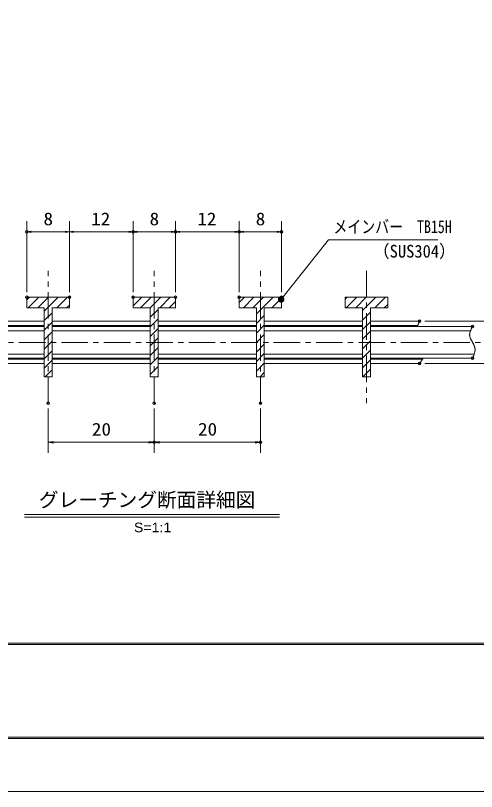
# Model space of a CAD drawing. Units: millimetres, scale not verified. Extents: x -1050 to 1050, y -742 to 742.
# Drawn here: x -626 to -192, y -742 to -10 of the extents above; entities that cross this region are included whole.
import ezdxf
from ezdxf.enums import TextEntityAlignment as Align

# ---------------------------------------------------------------- set-up
doc = ezdxf.new("R2010")
doc.units = ezdxf.units.MM
doc.header["$LTSCALE"] = 5
doc.header["$PDMODE"] = 32
doc.header["$PDSIZE"] = 2.5
doc.linetypes.add('CHAIN1', pattern=[8, 5, -1, 1, -1])
doc.linetypes.add('DOUBLE_CHAIN1', pattern=[8.8, 5, -1, 0.6, -0.6, 0.6, -1])
for name, color, linetype, lineweight in [('0-0_7-図\u3000枠', 4, 'Continuous', 9), ('0-1_寸法注釈', 2, 'Continuous', 9), ('0-2_0', 2, 'Continuous', 9), ('0-3_DEFPOINTS', 134, 'Continuous', 9), ('0-6_想像線', 134, 'DOUBLE_CHAIN1', 9), ('0-7_ハッチング', 4, 'Continuous', 9), ('0-8_蓋', 5, 'Continuous', 9), ('0-A_中心線', 6, 'CHAIN1', 9)]:
    doc.layers.add(name, color=color, linetype=linetype, lineweight=lineweight)
doc.styles.add('HG丸ｺﾞｼｯｸM-PRO', font='')
doc.styles.add('ＭＳ ゴシック', font='')
doc.styles.get('HG丸ｺﾞｼｯｸM-PRO').set_extended_font_data('HG丸ｺﾞｼｯｸM-PRO')
doc.styles.get('ＭＳ ゴシック').set_extended_font_data('MS Gothic')

# ---------------------------------------------------------------- blocks, each defined once
blk = doc.blocks.new('_OPEN')
at = {"layer": '0-2_0'}
blk.add_line((0, 0), (-5, 0), dxfattribs=at)
blk.add_lwpolyline([(-5, 0.833), (0, 0), (-5, -0.833)], dxfattribs=at)
blk = doc.blocks.new('_Dot')
at = {"layer": '0-2_0'}
for p, q in [((-2.5, 0), (-5, 0)), ((2.445, 0.5), (-2.445, 0.5)), ((1.997, 1.5), (-1.997, 1.5)), ((2.289, -0.995), (-2.289, -0.995)), ((1.499, -1.995), (-1.499, -1.995))]:
    blk.add_line(p, q, dxfattribs=at)
for points in [[(2.5, 0), (2.48, 0.313), (2.421, 0.622), (2.324, 0.92), (2.191, 1.204), (2.023, 1.469), (1.822, 1.711), (1.594, 1.926), (1.34, 2.111), (1.064, 2.262), (0.773, 2.378), (0.468, 2.456), (0.157, 2.495), (-0.157, 2.495), (-0.468, 2.456), (-0.773, 2.378), (-1.064, 2.262), (-1.34, 2.111), (-1.594, 1.926), (-1.822, 1.711), (-2.023, 1.469), (-2.191, 1.204), (-2.324, 0.92), (-2.421, 0.622), (-2.48, 0.313), (-2.5, 0), (0, 0)], [(-2.5, 0), (-2.48, -0.313), (-2.421, -0.622), (-2.324, -0.92), (-2.191, -1.204), (-2.023, -1.469), (-1.822, -1.711), (-1.594, -1.926), (-1.34, -2.111), (-1.064, -2.262), (-0.773, -2.378), (-0.468, -2.456), (-0.157, -2.495), (0.157, -2.495), (0.468, -2.456), (0.773, -2.378), (1.064, -2.262), (1.34, -2.111), (1.594, -1.926), (1.822, -1.711), (2.023, -1.469), (2.191, -1.204), (2.324, -0.92), (2.421, -0.622), (2.48, -0.313), (2.5, 0), (0, 0)]]:
    blk.add_lwpolyline(points, close=True, dxfattribs=at)

msp = doc.modelspace()

# ---------------------------------------------------------------- linework, layer by layer
at = {"layer": '0-0_7-図\u3000枠'}
for p, q in [((998.75, -602.5), (-973.75, -602.5)), ((998.75, -603.75), (-973.75, -603.75)), ((1000, -692.5), (-975, -692.5)), ((998.75, -691.25), (-973.75, -691.25))]:
    msp.add_line(p, q, dxfattribs=at)
at = {"layer": '0-1_寸法注釈'}
for p, q in [((-615.45, -271.308), (-615.45, -204.636)), ((-575.45, -271.308), (-575.45, -204.636)), ((-515.45, -271.308), (-515.45, -204.636)), ((-475.45, -271.308), (-475.45, -204.636)), ((-415.45, -271.308), (-415.45, -204.636)), ((-375.45, -271.308), (-375.45, -204.636)), ((-579.45, -214.636), (-611.45, -214.636)), ((-571.45, -214.636), (-519.45, -214.636)), ((-511.45, -214.636), (-479.45, -214.636)), ((-471.45, -214.636), (-419.45, -214.636)), ((-411.45, -214.636), (-379.45, -214.636)), ((-240.45, -298.808), (-97.687, -298.808)), ((-240.45, -338.808), (-97.687, -338.808)), ((-595.45, -381.308), (-595.45, -423.069)), ((-495.45, -381.308), (-495.45, -423.069)), ((-495.45, -381.308), (-495.45, -423.069)), ((-395.45, -381.308), (-395.45, -423.069)), ((-590.45, -413.069), (-500.45, -413.069)), ((-490.45, -413.069), (-400.45, -413.069)), ((-617.576, -481.327), (-377.371, -481.327)), ((-617.576, -483.827), (-377.371, -483.827))]:
    msp.add_line(p, q, dxfattribs=at)
msp.add_lwpolyline([(-228.148, -222.031), (-331.355, -222.031), (-375.234, -277.584)], dxfattribs=at)
at = {"layer": '0-3_DEFPOINTS'}
msp.add_lwpolyline([(-1050, -742.5), (-1050, 742.5), (1050, 742.5), (1050, -742.5)], close=True, dxfattribs=at)
for p in [(-615.45, -214.636), (-515.45, -214.636), (-475.45, -214.636), (-415.45, -214.636), (-375.45, -214.636), (-615.45, -276.308), (-575.45, -276.308), (-575.45, -276.308), (-515.45, -276.308), (-515.45, -276.308), (-475.45, -276.308), (-475.45, -276.308), (-415.45, -276.308), (-415.45, -276.308), (-375.45, -276.308), (-245.45, -298.808), (-195.45, -303.808), (-195.45, -333.808), (-245.45, -338.808), (-595.45, -376.308), (-495.45, -376.308), (-395.45, -376.308), (-495.45, -413.069), (-395.45, -413.069)]:
    msp.add_point(p, dxfattribs=at)
at = {"layer": '0-6_想像線'}
msp.add_line((-247.352, -303.683), (-247.392, -303.808), dxfattribs=at)
for points in [[(-245.45, -298.808), (-245.503, -298.933), (-245.556, -299.058), (-245.609, -299.182), (-245.662, -299.307), (-245.715, -299.432), (-245.768, -299.556), (-245.821, -299.681), (-245.874, -299.806), (-245.926, -299.931), (-245.978, -300.055), (-246.031, -300.18), (-246.083, -300.305), (-246.134, -300.43), (-246.186, -300.554), (-246.237, -300.679), (-246.288, -300.804), (-246.339, -300.929), (-246.39, -301.054), (-246.44, -301.179), (-246.49, -301.304), (-246.539, -301.429), (-246.588, -301.553), (-246.637, -301.678), (-246.686, -301.803), (-246.734, -301.928), (-246.781, -302.054), (-246.828, -302.179), (-246.875, -302.304), (-246.921, -302.429), (-246.967, -302.554), (-247.012, -302.679), (-247.056, -302.805), (-247.1, -302.93), (-247.144, -303.055), (-247.187, -303.181), (-247.229, -303.306), (-247.271, -303.432), (-247.312, -303.557), (-247.352, -303.683)], [(-195.45, -303.808), (-195.678, -304.246), (-195.905, -304.684), (-196.13, -305.122), (-196.35, -305.559), (-196.564, -305.996), (-196.772, -306.433), (-196.972, -306.869), (-197.162, -307.305), (-197.34, -307.74), (-197.507, -308.174), (-197.66, -308.607), (-197.798, -309.039), (-197.919, -309.47), (-198.022, -309.9), (-198.106, -310.329), (-198.17, -310.757), (-198.212, -311.183), (-198.23, -311.608), (-198.223, -312.031), (-198.191, -312.452), (-198.131, -312.872), (-198.045, -313.29), (-197.936, -313.707), (-197.804, -314.123), (-197.653, -314.538), (-197.484, -314.952), (-197.3, -315.365), (-197.102, -315.778), (-196.893, -316.191), (-196.675, -316.604), (-196.45, -317.018), (-196.22, -317.432), (-195.987, -317.847), (-195.753, -318.262), (-195.521, -318.679), (-195.292, -319.098), (-195.069, -319.517), (-194.851, -319.938), (-194.641, -320.361)], [(-194.641, -320.361), (-194.439, -320.784), (-194.248, -321.209), (-194.067, -321.635), (-193.898, -322.062), (-193.743, -322.49), (-193.602, -322.918), (-193.477, -323.348), (-193.369, -323.779), (-193.279, -324.21), (-193.209, -324.642), (-193.159, -325.074), (-193.131, -325.508), (-193.124, -325.941), (-193.139, -326.376), (-193.173, -326.81), (-193.225, -327.246), (-193.295, -327.681), (-193.382, -328.117), (-193.483, -328.554), (-193.598, -328.99), (-193.726, -329.427), (-193.865, -329.865), (-194.015, -330.302), (-194.174, -330.74), (-194.341, -331.178), (-194.516, -331.616), (-194.696, -332.054), (-194.88, -332.493), (-195.068, -332.931), (-195.258, -333.37), (-195.45, -333.808)], [(-242.1, -333.808), (-242.169, -333.933), (-242.239, -334.058), (-242.311, -334.182), (-242.383, -334.307), (-242.456, -334.432), (-242.531, -334.556), (-242.606, -334.681), (-242.682, -334.806), (-242.759, -334.931), (-242.838, -335.056), (-242.916, -335.18), (-242.996, -335.305), (-243.077, -335.43), (-243.158, -335.555), (-243.24, -335.68), (-243.323, -335.805), (-243.406, -335.93), (-243.491, -336.055), (-243.575, -336.18), (-243.661, -336.305), (-243.747, -336.43), (-243.833, -336.555), (-243.92, -336.68), (-244.008, -336.806), (-244.096, -336.931), (-244.184, -337.056), (-244.273, -337.181), (-244.362, -337.306), (-244.451, -337.431), (-244.541, -337.556), (-244.631, -337.682), (-244.721, -337.807), (-244.812, -337.932), (-244.903, -338.057), (-244.994, -338.182), (-245.085, -338.308), (-245.176, -338.433), (-245.267, -338.558), (-245.359, -338.683)], [(-245.359, -338.683), (-245.45, -338.808), (-245.45, -338.808)]]:
    msp.add_lwpolyline(points, dxfattribs=at)
at = {"layer": '0-7_ハッチング'}
for p, q in [((-615.45, -278.677), (-613.081, -276.308)), ((-614.101, -286.308), (-604.101, -276.308)), ((-605.12, -286.308), (-595.12, -276.308)), ((-599.2, -289.368), (-586.14, -276.308)), ((-587.16, -286.308), (-577.16, -276.308)), ((-515.45, -284.5), (-507.259, -276.308)), ((-508.278, -286.308), (-498.278, -276.308)), ((-499.298, -286.308), (-489.298, -276.308)), ((-490.318, -286.308), (-480.318, -276.308)), ((-415.45, -281.342), (-410.417, -276.308)), ((-411.436, -286.308), (-401.436, -276.308)), ((-402.456, -286.308), (-392.456, -276.308)), ((-399.2, -292.032), (-383.476, -276.308)), ((-384.496, -286.308), (-375.45, -277.263)), ((-315.45, -278.184), (-313.575, -276.308)), ((-314.594, -286.308), (-304.594, -276.308)), ((-305.614, -286.308), (-295.614, -276.308)), ((-299.2, -288.875), (-286.634, -276.308)), ((-287.654, -286.308), (-277.654, -276.308)), ((-578.18, -286.308), (-575.45, -283.579)), ((-481.338, -286.308), (-475.45, -280.421)), ((-278.673, -286.308), (-275.45, -283.085)), ((-599.2, -298.348), (-591.7, -290.848)), ((-499.2, -295.19), (-491.7, -287.69)), ((-375.515, -286.308), (-375.45, -286.243)), ((-299.2, -297.855), (-291.7, -290.355)), ((-599.2, -307.329), (-591.7, -299.829)), ((-499.2, -304.171), (-491.7, -296.671)), ((-399.2, -301.013), (-391.7, -293.513)), ((-299.2, -306.835), (-291.7, -299.335)), ((-499.2, -313.151), (-491.7, -305.651)), ((-399.2, -309.993), (-391.7, -302.493)), ((-599.2, -316.309), (-591.7, -308.809)), ((-499.2, -322.131), (-491.7, -314.631)), ((-399.2, -318.973), (-391.7, -311.473)), ((-299.2, -315.815), (-291.7, -308.315)), ((-599.2, -325.289), (-591.7, -317.789)), ((-399.2, -327.954), (-391.7, -320.454)), ((-299.2, -324.796), (-291.7, -317.296)), ((-599.2, -334.269), (-591.7, -326.769)), ((-499.2, -331.111), (-491.7, -323.611)), ((-299.2, -333.776), (-291.7, -326.276)), ((-599.2, -343.25), (-591.7, -335.75)), ((-499.2, -340.092), (-491.7, -332.592)), ((-399.2, -336.934), (-391.7, -329.434)), ((-299.2, -342.756), (-291.7, -335.256)), ((-499.2, -349.072), (-491.7, -341.572)), ((-399.2, -345.914), (-391.7, -338.414)), ((-598.278, -351.308), (-591.7, -344.73)), ((-492.456, -351.308), (-491.7, -350.552)), ((-395.614, -351.308), (-391.7, -347.394)), ((-298.772, -351.308), (-291.7, -344.236))]:
    msp.add_line(p, q, dxfattribs=at)
for points in [[(-591.7, -286.308), (-575.45, -286.308), (-575.45, -276.308), (-615.45, -276.308), (-615.45, -286.308), (-599.2, -286.308), (-599.2, -351.308), (-591.7, -351.308)], [(-475.45, -276.308), (-515.45, -276.308), (-515.45, -286.308), (-499.2, -286.308), (-499.2, -351.308), (-491.7, -351.308), (-491.7, -286.308), (-475.45, -286.308)], [(-375.45, -286.308), (-375.45, -276.308), (-415.45, -276.308), (-415.45, -286.308), (-399.2, -286.308), (-399.2, -351.308), (-391.7, -351.308), (-391.7, -286.308)], [(-299.2, -286.308), (-299.2, -351.308), (-291.7, -351.308), (-291.7, -286.308), (-275.45, -286.308), (-275.45, -276.308), (-315.45, -276.308), (-315.45, -286.308)]]:
    msp.add_lwpolyline(points, close=True, dxfattribs=at)
at = {"layer": '0-8_蓋'}
for p, q in [((-615.45, -276.308), (-575.45, -276.308)), ((-615.45, -286.308), (-615.45, -276.308)), ((-515.45, -276.308), (-475.45, -276.308)), ((-515.45, -286.308), (-515.45, -276.308)), ((-475.45, -286.308), (-475.45, -276.308)), ((-415.45, -276.308), (-375.45, -276.308)), ((-415.45, -286.308), (-415.45, -276.308)), ((-375.45, -286.308), (-375.45, -276.308)), ((-315.45, -276.308), (-275.45, -276.308)), ((-315.45, -286.308), (-315.45, -276.308)), ((-615.45, -286.308), (-599.2, -286.308)), ((-599.2, -286.308), (-599.2, -351.308)), ((-591.7, -286.308), (-591.7, -351.308)), ((-515.45, -286.308), (-499.2, -286.308)), ((-499.2, -286.308), (-499.2, -351.308)), ((-491.7, -286.308), (-491.7, -351.308)), ((-491.7, -286.308), (-475.45, -286.308)), ((-415.45, -286.308), (-399.2, -286.308)), ((-399.2, -286.308), (-399.2, -351.308)), ((-391.7, -286.308), (-391.7, -351.308)), ((-391.7, -286.308), (-375.45, -286.308)), ((-315.45, -286.308), (-299.2, -286.308)), ((-299.2, -286.308), (-299.2, -351.308)), ((-291.7, -286.308), (-291.7, -351.308)), ((-691.7, -298.808), (-599.2, -298.808)), ((-591.7, -298.808), (-499.2, -298.808)), ((-491.7, -298.808), (-399.2, -298.808)), ((-391.7, -298.808), (-299.2, -298.808)), ((-291.7, -298.808), (-245.45, -298.808)), ((-691.7, -302.808), (-599.2, -302.808)), ((-691.7, -303.808), (-599.2, -303.808)), ((-591.7, -302.808), (-499.2, -302.808)), ((-591.7, -303.808), (-499.2, -303.808)), ((-491.7, -302.808), (-399.2, -302.808)), ((-491.7, -303.808), (-399.2, -303.808)), ((-391.7, -302.808), (-299.2, -302.808)), ((-391.7, -303.808), (-299.2, -303.808)), ((-291.7, -302.808), (-247.058, -302.808)), ((-291.7, -303.808), (-195.45, -303.808)), ((-691.7, -307.808), (-599.2, -307.808)), ((-591.7, -307.808), (-499.2, -307.808)), ((-491.7, -307.808), (-399.2, -307.808)), ((-391.7, -307.808), (-299.2, -307.808)), ((-291.7, -307.808), (-197.368, -307.808)), ((-691.7, -329.808), (-599.2, -329.808)), ((-691.7, -333.808), (-599.2, -333.808)), ((-691.7, -334.808), (-599.2, -334.808)), ((-591.7, -329.808), (-499.2, -329.808)), ((-591.7, -333.808), (-499.2, -333.808)), ((-591.7, -334.808), (-499.2, -334.808)), ((-491.7, -329.808), (-399.2, -329.808)), ((-491.7, -333.808), (-399.2, -333.808)), ((-491.7, -334.808), (-399.2, -334.808)), ((-391.7, -329.808), (-299.2, -329.808)), ((-391.7, -333.808), (-299.2, -333.808)), ((-391.7, -334.808), (-299.2, -334.808)), ((-291.7, -329.808), (-193.847, -329.808)), ((-291.7, -333.808), (-195.45, -333.808)), ((-291.7, -334.808), (-242.684, -334.808)), ((-691.7, -338.808), (-599.2, -338.808)), ((-591.7, -338.808), (-499.2, -338.808)), ((-491.7, -338.808), (-399.2, -338.808)), ((-391.7, -338.808), (-299.2, -338.808)), ((-291.7, -338.808), (-245.45, -338.808)), ((-599.2, -351.308), (-591.7, -351.308)), ((-499.2, -351.308), (-491.7, -351.308)), ((-399.2, -351.308), (-391.7, -351.308)), ((-299.2, -351.308), (-291.7, -351.308))]:
    msp.add_line(p, q, dxfattribs=at)
for points in [[(-591.7, -286.308), (-575.45, -286.308), (-575.45, -276.308)], [(-291.7, -286.308), (-275.45, -286.308), (-275.45, -276.308)]]:
    msp.add_lwpolyline(points, dxfattribs=at)
at = {"layer": '0-A_中心線'}
for p, q in [((-595.45, -376.308), (-595.45, -251.308)), ((-495.45, -376.308), (-495.45, -251.308)), ((-395.45, -376.308), (-395.45, -251.308)), ((-295.45, -251.308), (-295.45, -376.308)), ((-822.921, -318.808), (-156.852, -318.808))]:
    msp.add_line(p, q, dxfattribs=at)

# ---------------------------------------------------------------- block references
at = {"layer": '0-1_寸法注釈', "xscale": 0.8, "yscale": 0.8, "rotation": 180}
for p in [(-615.45, -214.636), (-575.45, -214.636), (-515.45, -214.636), (-475.45, -214.636), (-415.45, -214.636)]:
    msp.add_blockref('_OPEN', p, dxfattribs=at)
at = {"layer": '0-1_寸法注釈', "xscale": 0.8, "yscale": 0.8}
for p in [(-575.45, -214.636), (-515.45, -214.636), (-475.45, -214.636), (-415.45, -214.636), (-375.45, -214.636)]:
    msp.add_blockref('_OPEN', p, dxfattribs=at)
at = {"layer": '0-1_寸法注釈'}
for name, p, rotation in [('_Dot', (-375.863, -278.362), 231.06662), ('_OPEN', (-595.45, -413.069), 180), ('_OPEN', (-495.45, -413.069), 180)]:
    msp.add_blockref(name, p, dxfattribs=dict(at, rotation=rotation))
for p in [(-495.45, -413.069), (-395.45, -413.069)]:
    msp.add_blockref('_OPEN', p, dxfattribs=at)

# ---------------------------------------------------------------- texts
at = {"layer": '0-1_寸法注釈', "color": 7}
for s, height, style, width, p in [('8', 12.02, 'ＭＳ ゴシック', 1.1, (-599.817, -211.949)), ('12', 12.02, 'ＭＳ ゴシック', 1.1, (-554.838, -211.949)), ('8', 12.02, 'ＭＳ ゴシック', 1.1, (-499.817, -211.949)), ('12', 12.02, 'ＭＳ ゴシック', 1.1, (-454.838, -211.949)), ('8', 12.02, 'ＭＳ ゴシック', 1.1, (-399.817, -211.949)), ('メインバー\u3000TB15H', 12.03, 'ＭＳ ゴシック', 0.8, (-326.578, -219.344)), ('（SUS304）', 12.02, 'ＭＳ ゴシック', 0.95, (-289.186, -242.457)), ('20', 12.02, 'ＭＳ ゴシック', 1.1, (-554.183, -410.382)), ('20', 12.02, 'ＭＳ ゴシック', 1.1, (-454.183, -410.382)), ('S=1:1', 9.054, 'HG丸ｺﾞｼｯｸM-PRO', 1.1, (-514.549, -500.628))]:
    msp.add_text(s, height=height, dxfattribs=dict(at, style=style, width=width)).set_placement(p, align=Align.BOTTOM_LEFT)
at = {"layer": '0-1_寸法注釈', "color": 7, "style": 'HG丸ｺﾞｼｯｸM-PRO'}
msp.add_text('グレーチング断面詳細図', height=13.6, dxfattribs=at).set_placement((-604.214, -478.216), align=Align.BOTTOM_LEFT)

doc.saveas('drawing.dxf')
